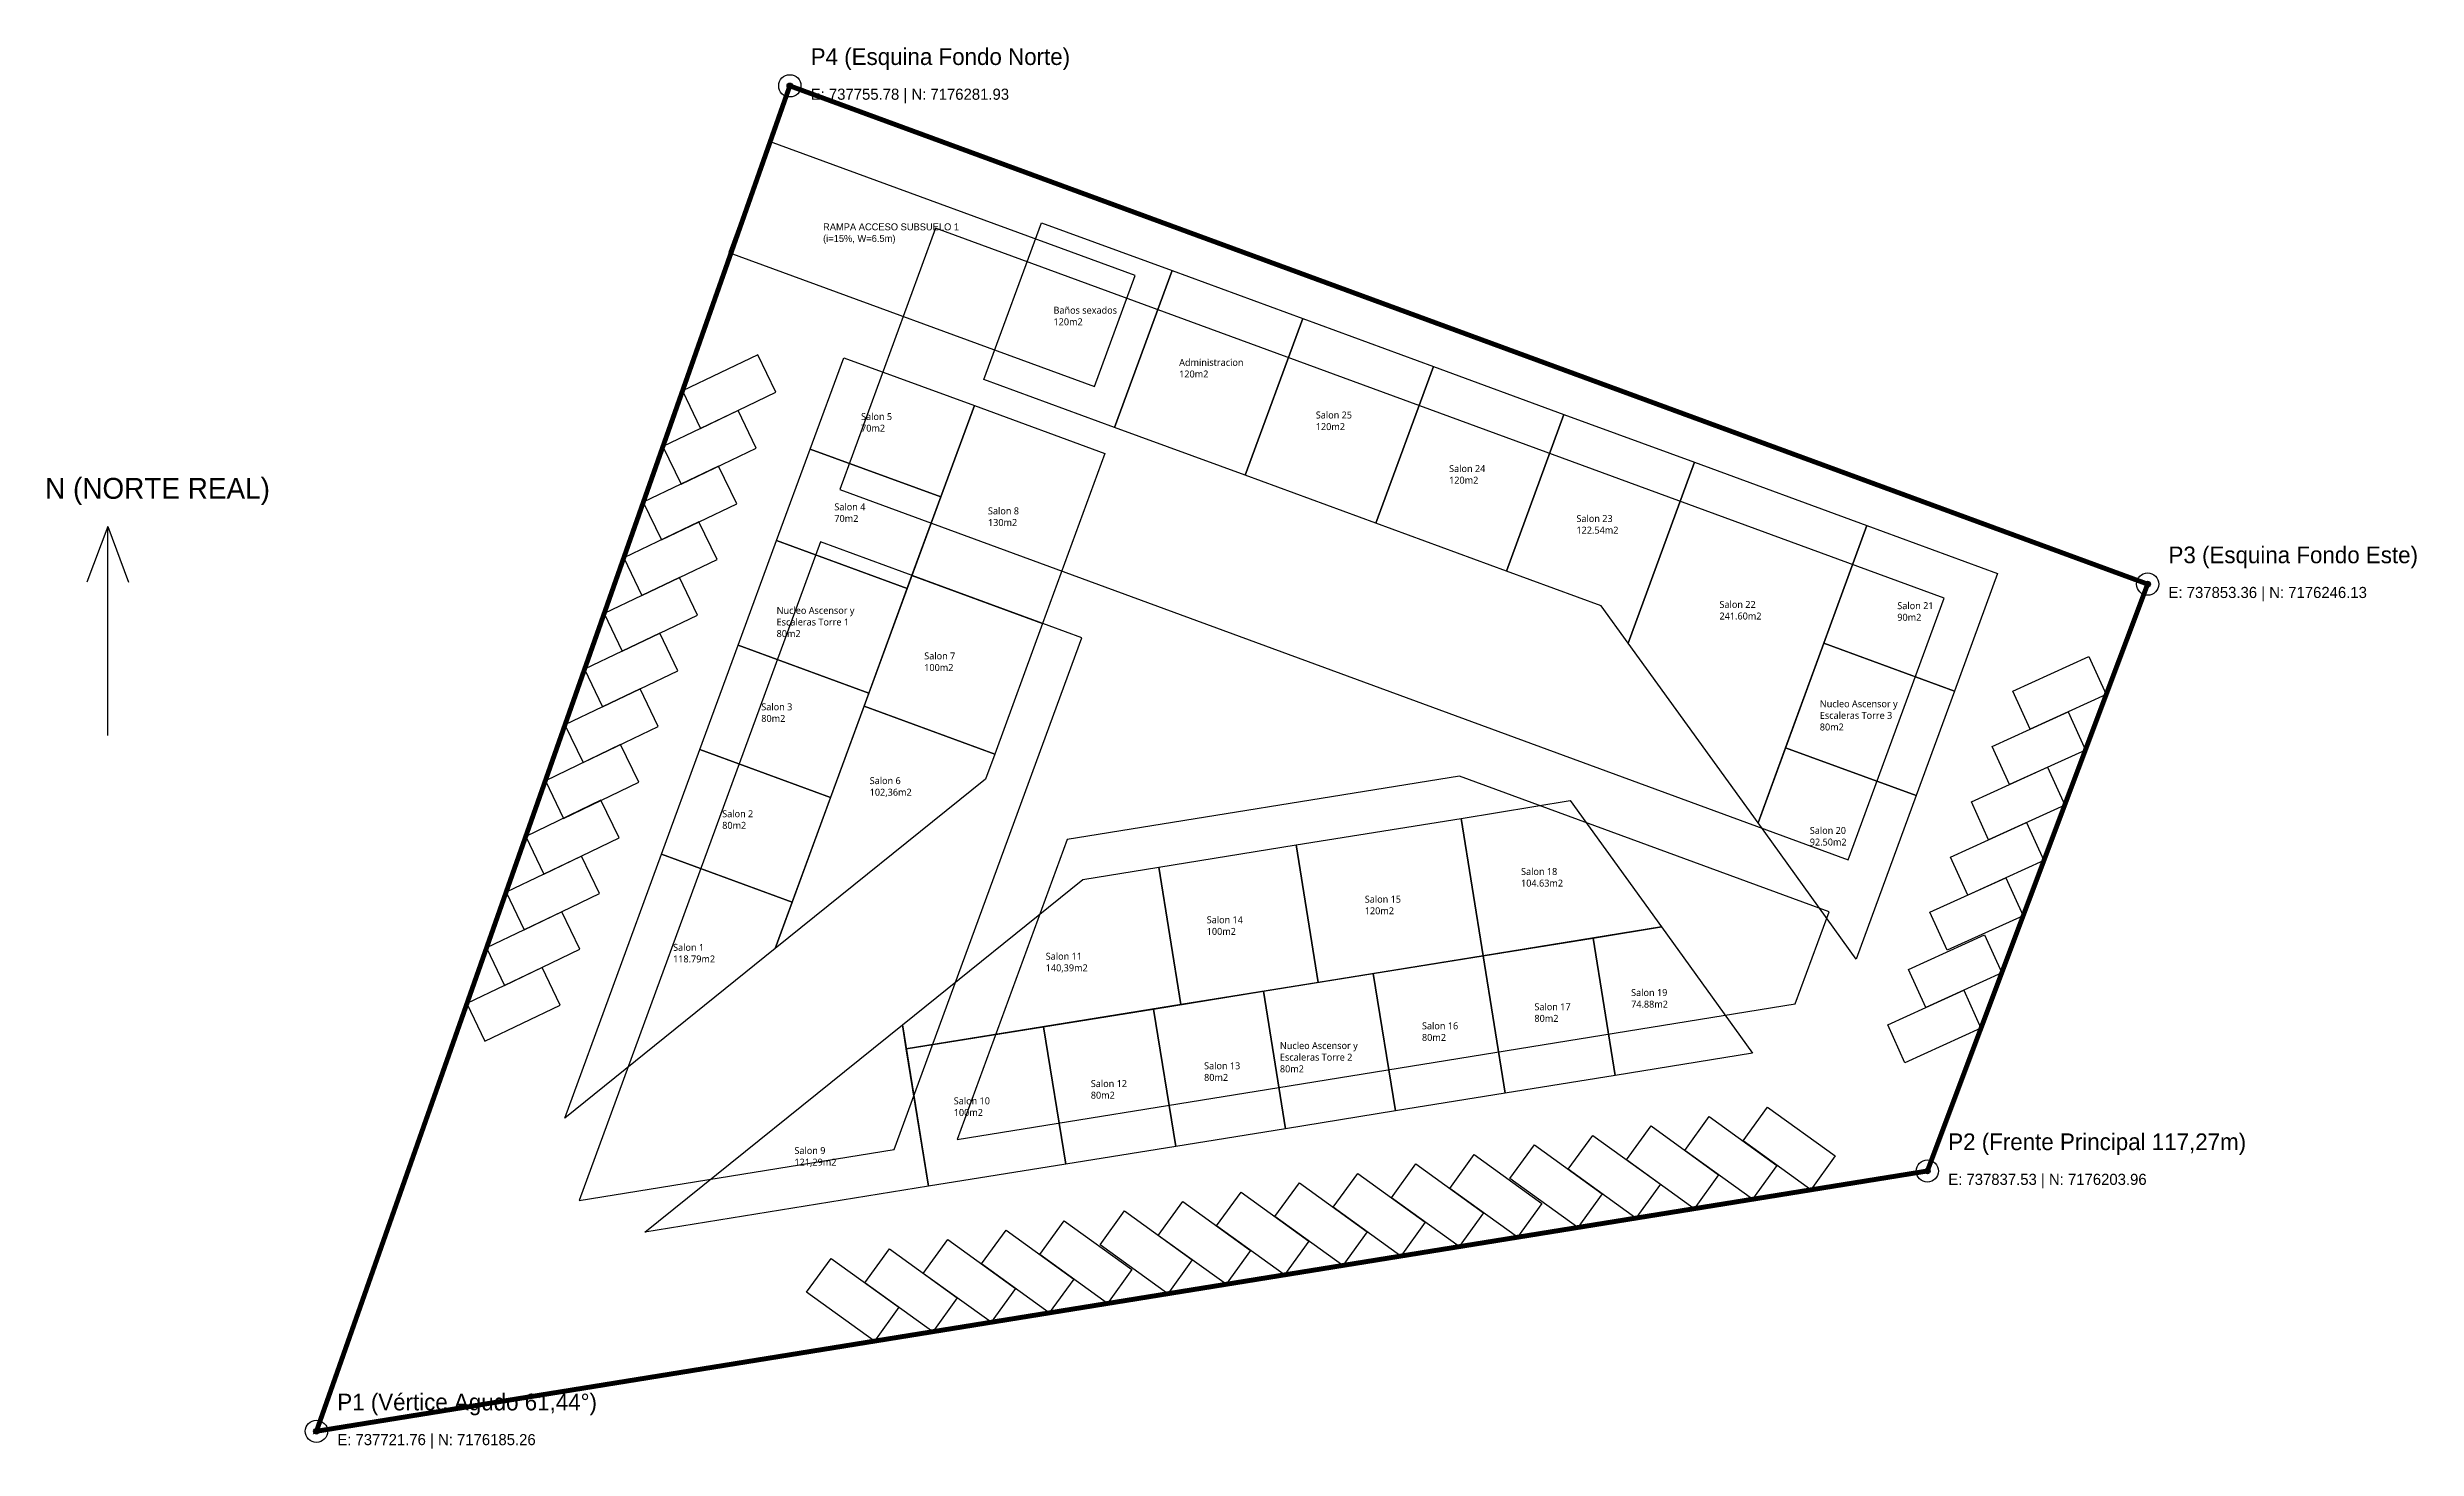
# Model space of a CAD drawing. Header units: metres. Extents: x -19 to 151, y -1 to 99.
import ezdxf

# ---------------------------------------------------------------- set-up
doc = ezdxf.new("R2010")
doc.units = ezdxf.units.M
for name, color, linetype in [('A-ANNO-DIMS', 2, 'Continuous'), ('A-FOOT-PB', 4, 'Continuous'), ('A-FOOT-TOWR', 5, 'Continuous'), ('A-WALL-CORE', 251, 'Continuous'), ('A-ZONE-LOBBY', 40, 'Continuous'), ('A-ZONE-PARK', 61, 'Continuous'), ('A-ZONE-RAMP', 30, 'Continuous'), ('A-ZONE-SERV', 140, 'Continuous'), ('C-PROP-LINE', 3, 'Continuous'), ('C-PROP-TEXT', 7, 'Continuous'), ('C-PROP-VERT', 2, 'Continuous')]:
    doc.layers.add(name, color=color, linetype=linetype)
doc.styles.add('OpenSans', font='OpenSans-Regular.ttf')

msp = doc.modelspace()

# ---------------------------------------------------------------- linework, layer by layer
at = {"layer": 'A-FOOT-PB'}
for points in [[(76.13, 65.24), (66.74, 68.69), (70.88, 79.95), (80.27, 76.51), (76.13, 65.24)], [(35.48, 70.57), (37.89, 77.14), (47.28, 73.7), (44.87, 67.13), (35.48, 70.57)], [(85.52, 61.8), (76.13, 65.24), (80.27, 76.51), (89.65, 73.06), (85.52, 61.8)], [(52.19, 58.05), (42.8, 61.49), (47.28, 73.7), (56.67, 70.25), (52.19, 58.05)], [(94.27, 56.62), (92.33, 59.3), (85.52, 61.8), (89.65, 73.06), (99.04, 69.62), (94.27, 56.62)], [(42.46, 60.55), (33.07, 64), (35.48, 70.57), (44.87, 67.13), (42.46, 60.55)], [(103.6, 43.71), (94.27, 56.62), (99.04, 69.62), (111.43, 65.07), (103.6, 43.71)], [(117.72, 53.18), (108.33, 56.62), (111.43, 65.07), (120.82, 61.63), (117.72, 53.18)], [(39.36, 52.1), (42.8, 61.49), (52.19, 58.05), (48.75, 48.66), (39.36, 52.1)], [(27.56, 48.98), (30.31, 56.49), (39.7, 53.04), (36.95, 45.53), (27.56, 48.98)], [(32.97, 34.68), (39.36, 52.1), (48.75, 48.66), (48.09, 46.86), (32.97, 34.68)], [(24.8, 41.47), (27.56, 48.98), (36.95, 45.53), (34.19, 38.02), (24.8, 41.47)], [(110.66, 33.93), (103.6, 43.71), (105.58, 49.11), (114.97, 45.67), (110.66, 33.93)], [(82.26, 44.04), (90.1, 45.31), (96.66, 36.24), (83.85, 34.17), (82.26, 44.04)], [(70.41, 42.13), (82.26, 44.04), (83.85, 34.17), (72, 32.25), (70.41, 42.13)], [(17.85, 22.5), (24.8, 41.47), (34.19, 38.02), (32.97, 34.68), (17.85, 22.5)], [(60.54, 40.53), (70.41, 42.13), (72, 32.25), (62.13, 30.66), (60.54, 40.53)], [(42.39, 27.47), (42.11, 29.21), (55.07, 39.65), (60.54, 40.53), (62.13, 30.66), (42.39, 27.47)], [(91.75, 35.44), (96.66, 36.24), (103.21, 27.17), (93.34, 25.57), (91.75, 35.44)], [(75.95, 32.89), (83.85, 34.17), (85.44, 24.3), (77.55, 23.02), (75.95, 32.89)], [(83.85, 34.17), (91.75, 35.44), (93.34, 25.57), (85.44, 24.3), (83.85, 34.17)], [(60.16, 30.34), (68.06, 31.62), (69.65, 21.74), (61.75, 20.47), (60.16, 30.34)], [(23.61, 14.31), (42.11, 29.21), (43.98, 17.6), (23.61, 14.31)], [(42.39, 27.47), (52.26, 29.07), (53.85, 19.19), (43.98, 17.6), (42.39, 27.47)], [(52.26, 29.07), (60.16, 30.34), (61.75, 20.47), (53.85, 19.19), (52.26, 29.07)]]:
    msp.add_lwpolyline(points, dxfattribs=at)
at = {"layer": 'A-FOOT-TOWR'}
for points in [[(116.97, 59.85), (44.5, 86.44), (37.61, 67.66), (110.08, 41.07)], [(36.23, 63.9), (18.87, 16.58), (41.51, 20.24), (55.01, 57.02)], [(53.94, 42.51), (46.04, 20.97), (69.17, 24.71), (106.28, 30.7), (108.71, 37.31), (82.14, 47.06)]]:
    msp.add_lwpolyline(points, close=True, dxfattribs=at)
at = {"layer": 'A-WALL-CORE'}
for points in [[(30.31, 56.49), (33.07, 64), (42.46, 60.55), (39.7, 53.04), (30.31, 56.49)], [(105.58, 49.11), (108.33, 56.62), (117.72, 53.18), (114.97, 45.67), (105.58, 49.11)], [(69.65, 21.74), (68.06, 31.62), (75.95, 32.89), (77.55, 23.02), (69.65, 21.74)]]:
    msp.add_lwpolyline(points, dxfattribs=at)
at = {"layer": 'A-ZONE-LOBBY'}
msp.add_lwpolyline([(57.36, 72.13), (61.49, 83.4), (70.88, 79.95), (66.74, 68.69), (57.36, 72.13)], dxfattribs=at)
at = {"layer": 'A-ZONE-PARK'}
for points in [[(26.31, 74.76), (27.61, 72.05), (33.02, 74.65), (31.72, 77.35)], [(24.9, 70.76), (26.2, 68.05), (31.61, 70.64), (30.31, 73.35)], [(23.49, 66.75), (24.79, 64.05), (30.2, 66.64), (28.9, 69.35)], [(22.08, 62.75), (23.38, 60.05), (28.79, 62.64), (27.49, 65.35)], [(20.68, 58.75), (21.97, 56.04), (27.38, 58.64), (26.09, 61.34)], [(19.27, 54.75), (20.56, 52.04), (25.97, 54.64), (24.68, 57.34)], [(127.38, 55.66), (128.62, 52.93), (123.15, 50.45), (121.91, 53.18)], [(17.86, 50.75), (19.16, 48.04), (24.57, 50.63), (23.27, 53.34)], [(125.89, 51.69), (127.13, 48.95), (121.66, 46.47), (120.42, 49.2)], [(16.45, 46.74), (17.75, 44.04), (23.16, 46.63), (21.86, 49.34)], [(124.4, 47.71), (125.64, 44.98), (120.17, 42.5), (118.93, 45.23)], [(15.04, 42.74), (16.34, 40.04), (21.75, 42.63), (20.45, 45.34)], [(122.9, 43.74), (124.14, 41.01), (118.68, 38.53), (117.44, 41.26)], [(13.63, 38.74), (14.93, 36.03), (20.34, 38.63), (19.04, 41.33)], [(121.41, 39.77), (122.65, 37.04), (117.19, 34.56), (115.95, 37.29)], [(12.22, 34.74), (13.52, 32.03), (18.93, 34.63), (17.64, 37.33)], [(119.87, 35.66), (121.11, 32.93), (115.65, 30.45), (114.41, 33.18)], [(10.82, 30.74), (12.11, 28.03), (17.52, 30.62), (16.23, 33.33)], [(118.38, 31.69), (119.62, 28.96), (114.16, 26.48), (112.92, 29.21)], [(104.96, 19.1), (103.2, 16.67), (98.34, 20.18), (100.1, 22.61)], [(109.15, 19.78), (107.39, 17.35), (102.53, 20.86), (104.28, 23.29)], [(92.4, 17.07), (90.64, 14.64), (85.77, 18.15), (87.53, 20.59)], [(96.58, 17.75), (94.83, 15.32), (89.96, 18.83), (91.72, 21.26)], [(100.77, 18.43), (99.02, 15.99), (94.15, 19.51), (95.91, 21.94)], [(83.88, 15.7), (82.12, 13.27), (77.26, 16.78), (79.01, 19.21)], [(88.07, 16.37), (86.31, 13.94), (81.45, 17.45), (83.2, 19.89)], [(71.31, 13.67), (69.56, 11.24), (64.69, 14.75), (66.45, 17.18)], [(75.5, 14.34), (73.75, 11.91), (68.88, 15.42), (70.64, 17.86)], [(79.69, 15.02), (77.93, 12.59), (73.07, 16.1), (74.83, 18.53)], [(62.94, 12.31), (61.18, 9.88), (56.32, 13.39), (58.07, 15.83)], [(67.13, 12.99), (65.37, 10.56), (60.5, 14.07), (62.26, 16.5)], [(50.23, 10.26), (48.48, 7.83), (43.61, 11.34), (45.37, 13.77)], [(54.42, 10.94), (52.66, 8.51), (47.8, 12.02), (49.56, 14.45)], [(58.61, 11.62), (56.85, 9.18), (51.99, 12.7), (53.74, 15.13)], [(41.85, 8.91), (40.1, 6.48), (35.23, 9.99), (36.99, 12.42)], [(46.04, 9.59), (44.29, 7.15), (39.42, 10.67), (41.18, 13.1)]]:
    msp.add_lwpolyline(points, close=True, dxfattribs=at)
at = {"layer": 'A-ZONE-RAMP'}
msp.add_lwpolyline([(29.63, 84.7), (55.92, 75.06), (58.84, 83.04), (32.56, 92.68)], close=True, dxfattribs=at)
at = {"layer": 'A-ZONE-SERV'}
for p, q in [((47.97, 75.57), (52.1, 86.84)), ((52.1, 86.84), (61.49, 83.4)), ((61.49, 83.4), (57.36, 72.13)), ((57.36, 72.13), (47.97, 75.57))]:
    msp.add_line(p, q, dxfattribs=at)
at = {"layer": 'C-PROP-LINE', "const_width": 0.35}
msp.add_lwpolyline([(0, 0), (115.77, 18.7), (131.6, 60.87), (34.02, 96.67)], close=True, dxfattribs=at)
at = {"layer": 'C-PROP-TEXT'}
for p, q in [((-15, 65), (-16.5, 61)), ((-15, 50), (-15, 65)), ((-15, 65), (-13.5, 61))]:
    msp.add_line(p, q, dxfattribs=at)
at = {"layer": 'C-PROP-VERT'}
for centre, radius in [((34.02, 96.67), 0.8), ((34.02, 96.67), 0.2), ((131.6, 60.87), 0.8), ((131.6, 60.87), 0.2), ((115.77, 18.7), 0.8), ((115.77, 18.7), 0.2), ((0, 0), 0.8), ((0, 0), 0.2)]:
    msp.add_circle(centre, radius, dxfattribs=at)

# ---------------------------------------------------------------- texts
at = {"layer": 'A-ANNO-DIMS', "char_height": 0.5, "attachment_point": 1, "style": 'OpenSans'}
for s, insert in [('Baños sexados\\P120m2', (52.97, 80.8)), ('Administracion\\P120m2', (62, 77.05)), ('Salon 25 \\P120m2', (71.82, 73.27)), ('Salon 5^J70m2', (39.14, 73.16)), ('Salon 24 \\P120m2', (81.4, 69.42)), ('Salon 4^J70m2', (37.22, 66.67)), ('Salon 8^J130m2', (48.26, 66.38)), ('Salon 23 \\P122.54m2', (90.55, 65.83)), ('Salon 22 \\P241.60m2', (100.83, 59.66)), ('Salon 21 \\P90m2', (113.61, 59.57)), ('Nucleo Ascensor y\\PEscaleras Torre 1\\P80m2', (33.07, 59.23)), ('Salon 7^J100m2', (43.68, 55.96)), ('Salon 3^J80m2', (31.97, 52.3)), ('Nucleo Ascensor y\\PEscaleras Torre 3\\P80m2', (108.04, 52.52)), ('Salon 6^J102,36m2', (39.76, 47)), ('Salon 2^J80m2', (29.16, 44.62)), ('Salon 20 \\P92.50m2', (107.32, 43.42)), ('Salon 18 \\P104.63m2', (86.57, 40.47)), ('Salon 15 \\P120m2', (75.34, 38.48)), ('Salon 14 \\P100m2', (63.98, 37)), ('Salon 1^J118.79m2', (25.63, 35.02)), ('Salon 11^J140,39m2', (52.41, 34.38)), ('Salon 17 \\P80m2', (87.53, 30.75)), ('Salon 19 \\P74.88m2', (94.48, 31.77)), ('Salon 16 \\P80m2', (79.45, 29.38)), ('Nucleo Ascensor y\\PEscaleras Torre 2\\P80m2', (69.24, 27.96)), ('Salon 13^J80m2', (63.79, 26.51)), ('Salon 10^J100m2', (45.8, 23.99)), ('Salon 12^J80m2', (55.65, 25.23)), ('Salon 9^J121,29m2', (34.35, 20.42))]:
    msp.add_mtext_dynamic_manual_height_columns(s, width=8.7152, gutter_width=12.5, heights=[0], dxfattribs=dict(at, insert=insert))
at = {"layer": 'A-ZONE-RAMP', "insert": (36.41, 86.79), "char_height": 0.5, "attachment_point": 1}
msp.add_mtext('RAMPA ACCESO SUBSUELO 1\\P(i=15%, W=6.5m)', dxfattribs=at)
at = {"layer": 'C-PROP-TEXT'}
for s, height, p in [('P4 (Esquina Fondo Norte)', 1.2, (35.52, 98.17)), ('E: 737755.78 | N: 7176281.93', 0.8, (35.52, 95.67)), ('N (NORTE REAL)', 1.5, (-19.5, 67)), ('P3 (Esquina Fondo Este)', 1.2, (133.1, 62.37)), ('E: 737853.36 | N: 7176246.13', 0.8, (133.1, 59.87)), ('P2 (Frente Principal 117,27m)', 1.2, (117.27, 20.2)), ('E: 737837.53 | N: 7176203.96', 0.8, (117.27, 17.7)), ('P1 (Vértice Agudo 61,44°)', 1.2, (1.5, 1.5)), ('E: 737721.76 | N: 7176185.26', 0.8, (1.5, -1))]:
    msp.add_text(s, height=height, dxfattribs=at).set_placement(p)

doc.saveas('drawing.dxf')
